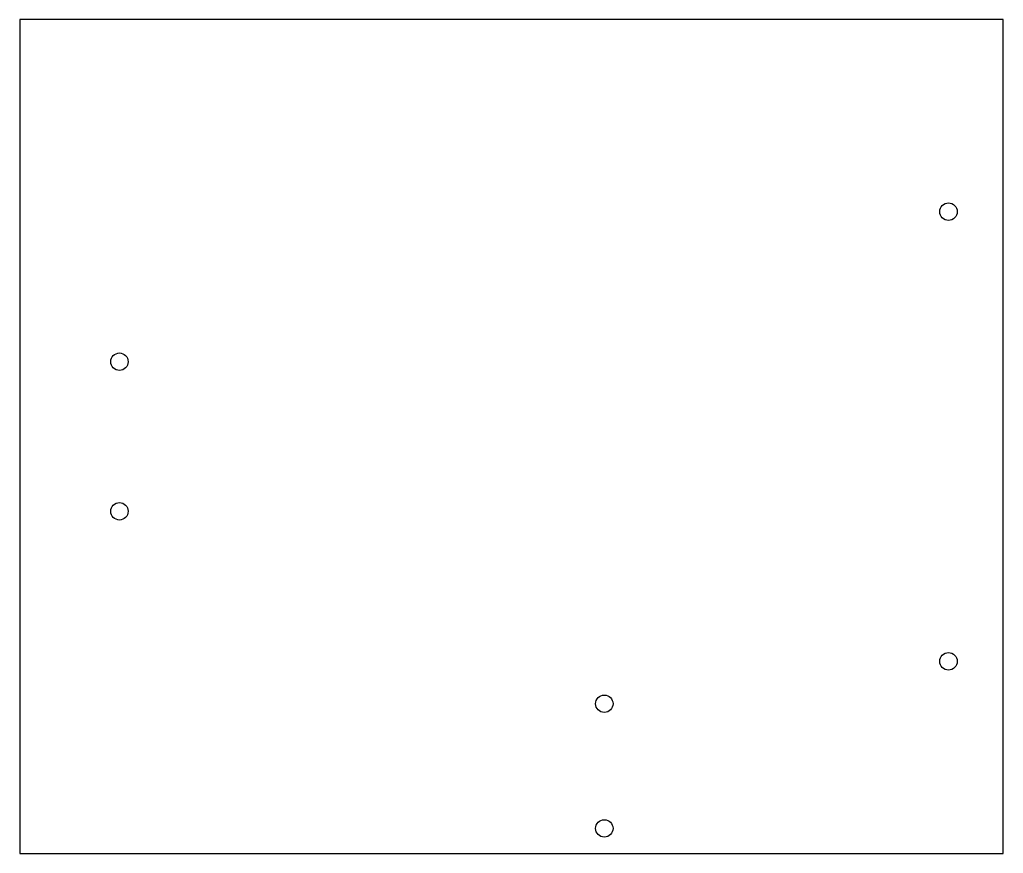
# Model space of a CAD drawing. Header units: millimetres. Extents: x -206 to -9, y 11 to 179.
import ezdxf

# ---------------------------------------------------------------- set-up
doc = ezdxf.new("R2010")
doc.units = ezdxf.units.MM

msp = doc.modelspace()

# ---------------------------------------------------------------- linework, layer by layer
at = {"color": 7, "linetype": 'Continuous', "lineweight": 25}
for p, q in [((-8.9, 178.6), (-206.1, 178.6)), ((-206.1, 178.6), (-206.1, 11.4)), ((-8.9, 11.4), (-8.9, 178.6)), ((-206.1, 11.4), (-8.9, 11.4))]:
    msp.add_line(p, q, dxfattribs=at)
for centre in [(-19.9, 140.1), (-186.1, 110), (-186.1, 80), (-19.9, 49.9), (-88.9, 41.4), (-88.9, 16.4)]:
    msp.add_circle(centre, 1.75, dxfattribs=at)

doc.saveas('drawing.dxf')
